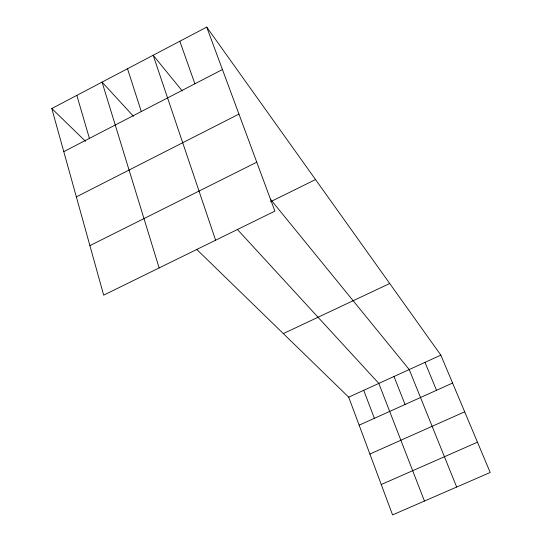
<?xml version="1.0" encoding="UTF-8"?>
<svg xmlns="http://www.w3.org/2000/svg" width="542" height="542" viewBox="0 0 542 542"><rect width="100%" height="100%" fill="white"/><g stroke="black" fill="none" stroke-linecap="round" stroke-linejoin="round"><path stroke-width="0.81" d="M206.719 27.1L274.889 211.123L103.671 295.146L51.802 108.529L206.719 27.1L440.849 355.139L490.198 472.482L392.571 514.9L348.696 397.157L196.631 249.32M63.787 151.645L222.437 69.539M76.361 196.875L238.947 114.105M89.904 245.614L256.759 162.194M270.444 201.78L315.539 179.565M283.317 333.594L389.725 283.507M348.696 397.157L440.849 355.139M359.143 425.185L452.59 383.058M369.895 454.04L464.684 411.812M381.256 484.534L477.461 442.204M51.802 108.529L85.541 141.326M133.427 116.252L102.065 82.106L159.138 267.931M237.308 229.354L378.817 383.424L424.461 501.045M182.275 90.975L153.169 55.243L215.614 240.214M270.35 199.09L409.224 369.563L456.669 487.048M424.996 362.368L436.513 390.301M393.987 376.507L405.057 404.481M363.723 390.308L374.373 418.316M179.829 41.233L194.89 83.8M127.512 68.732L141.299 111.53M76.829 95.372L89.41 138.386"/></g></svg>
